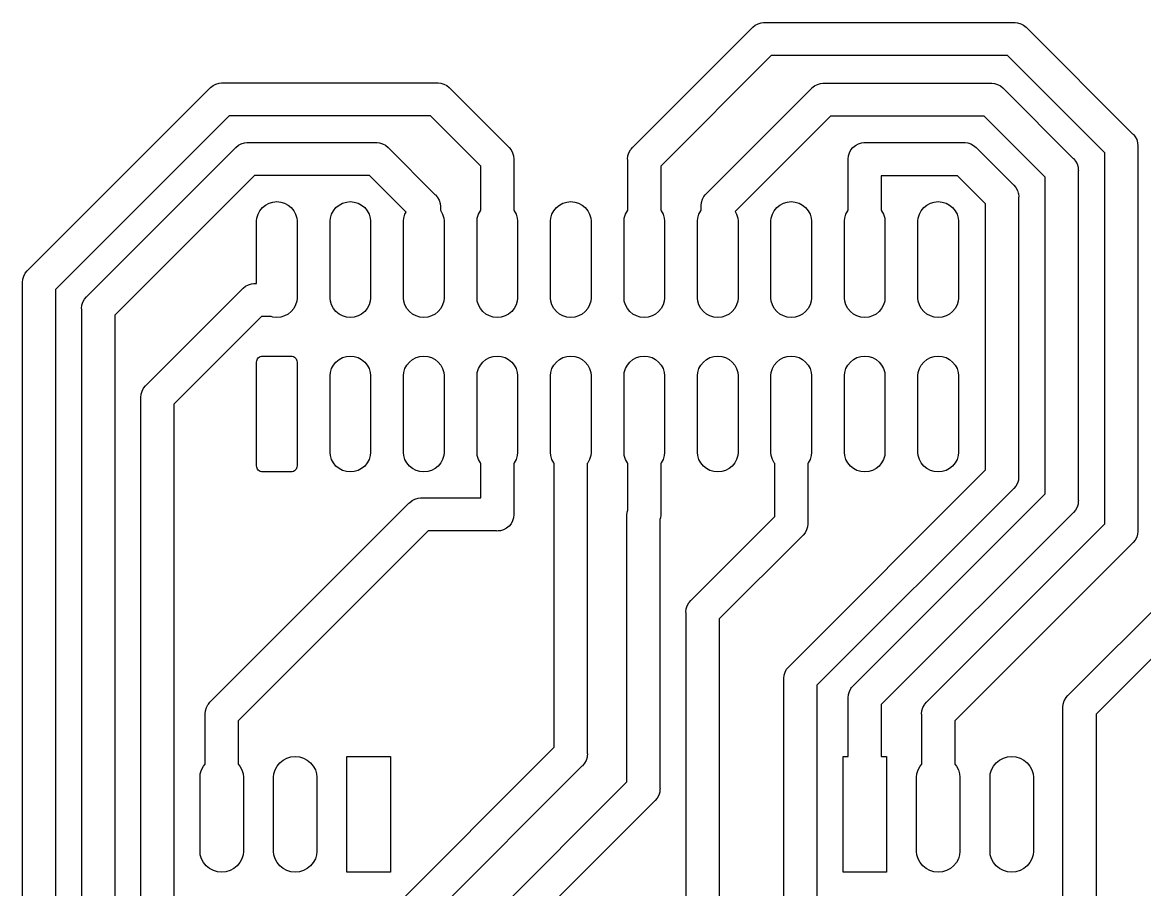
# Model space of a CAD drawing. Extents: x 0.18 to 6.66, y 0.19 to 4.01.
# Drawn here: x 0.179 to 1.706, y 2.748 to 3.928 of the extents above; entities that cross this region are included whole.
import ezdxf

# ---------------------------------------------------------------- set-up
doc = ezdxf.new("R2010")
doc.units = 0
doc.header["$MEASUREMENT"] = 0
doc.layers.add('BLACK', color=7, linetype='CONTINUOUS')

msp = doc.modelspace()

# ---------------------------------------------------------------- linework, layer by layer
at = {"layer": 'BLACK', "linetype": 'CONTINUOUS'}
for p, q in [((1.17594, 3.92409), (1.17985, 3.92618)), ((1.17985, 3.92618), (1.18409, 3.92747)), ((1.18409, 3.92747), (1.18739, 3.9278)), ((1.18739, 3.9278), (1.1885, 3.9279)), ((1.1885, 3.9279), (1.18961, 3.9278)), ((1.18961, 3.9278), (1.52757, 3.9278)), ((1.52757, 3.9278), (1.52868, 3.9279)), ((1.52868, 3.9279), (1.52978, 3.9278)), ((1.52978, 3.9278), (1.53309, 3.92747)), ((1.53309, 3.92747), (1.53733, 3.92618)), ((1.53733, 3.92618), (1.54124, 3.92409)), ((1.00987, 3.75849), (1.17181, 3.92042)), ((1.17181, 3.92042), (1.17251, 3.92128)), ((1.17251, 3.92128), (1.17594, 3.92409)), ((1.54124, 3.92409), (1.54466, 3.92128)), ((1.54466, 3.92128), (1.54537, 3.92042)), ((1.54537, 3.92042), (1.68933, 3.77646)), ((1.19782, 3.8828), (1.0475, 3.73248)), ((1.51936, 3.8828), (1.19782, 3.8828)), ((1.6517, 3.75045), (1.51936, 3.8828)), ((0.186337, 3.59053), (0.434072, 3.83827)), ((0.434072, 3.83827), (0.434777, 3.83913)), ((0.434777, 3.83913), (0.438203, 3.84194)), ((0.438203, 3.84194), (0.442112, 3.84403)), ((0.442112, 3.84403), (0.446353, 3.84532)), ((0.446353, 3.84532), (0.449659, 3.84564)), ((0.449659, 3.84564), (0.450764, 3.84575)), ((0.449659, 3.84564), (0.449659, 3.84564)), ((0.450764, 3.84575), (0.451869, 3.84564)), ((0.451869, 3.84564), (0.742548, 3.84564)), ((0.742548, 3.84564), (0.743654, 3.84575)), ((0.743654, 3.84575), (0.744759, 3.84564)), ((0.744759, 3.84564), (0.748064, 3.84532)), ((0.748064, 3.84532), (0.752306, 3.84403)), ((0.752306, 3.84403), (0.756214, 3.84194)), ((0.756214, 3.84194), (0.75964, 3.83913)), ((0.75964, 3.83913), (0.760345, 3.83827)), ((0.760345, 3.83827), (0.840128, 3.75849)), ((1.10987, 3.6952), (1.25247, 3.8378)), ((1.25247, 3.8378), (1.25318, 3.83866)), ((1.25318, 3.83866), (1.2566, 3.84147)), ((1.2566, 3.84147), (1.26051, 3.84356)), ((1.26051, 3.84356), (1.26475, 3.84484)), ((1.26475, 3.84484), (1.26806, 3.84517)), ((1.26806, 3.84517), (1.26917, 3.84528)), ((1.26806, 3.84517), (1.26806, 3.84517)), ((1.26917, 3.84528), (1.27027, 3.84517)), ((1.27027, 3.84517), (1.49589, 3.84517)), ((1.49589, 3.84517), (1.497, 3.84528)), ((1.497, 3.84528), (1.49811, 3.84517)), ((1.49811, 3.84517), (1.50141, 3.84484)), ((1.50141, 3.84484), (1.50565, 3.84356)), ((1.50565, 3.84356), (1.50956, 3.84147)), ((1.50956, 3.84147), (1.51299, 3.83866)), ((1.51299, 3.83866), (1.51369, 3.8378)), ((1.51369, 3.8378), (1.6082, 3.74329)), ((0.460084, 3.80064), (0.223965, 3.56452)), ((0.734334, 3.80064), (0.460084, 3.80064)), ((0.8025, 3.73248), (0.734334, 3.80064)), ((1.27849, 3.80017), (1.14871, 3.6704)), ((1.48768, 3.80017), (1.27849, 3.80017)), ((1.57057, 3.71727), (1.48768, 3.80017)), ((1.68933, 3.77646), (1.69019, 3.77576)), ((1.69019, 3.77576), (1.69103, 3.77473)), ((1.69103, 3.77473), (1.693, 3.77233)), ((1.693, 3.77233), (1.69509, 3.76842)), ((0.266864, 3.55531), (0.46856, 3.75701)), ((0.46856, 3.75701), (0.469265, 3.75787)), ((0.469265, 3.75787), (0.472691, 3.76068)), ((0.472691, 3.76068), (0.4766, 3.76277)), ((0.4766, 3.76277), (0.480841, 3.76406)), ((0.480841, 3.76406), (0.484147, 3.76438)), ((0.484147, 3.76438), (0.485252, 3.76449)), ((0.485252, 3.76449), (0.486357, 3.76438)), ((0.486357, 3.76438), (0.659221, 3.76438)), ((0.659221, 3.76438), (0.660327, 3.76449)), ((0.660327, 3.76449), (0.661432, 3.76438)), ((0.661432, 3.76438), (0.664738, 3.76406)), ((0.664738, 3.76406), (0.668979, 3.76277)), ((0.668979, 3.76277), (0.672888, 3.76068)), ((0.672888, 3.76068), (0.676314, 3.75787)), ((0.676314, 3.75787), (0.677019, 3.75701)), ((0.677019, 3.75701), (0.740128, 3.6939)), ((0.840128, 3.75849), (0.840987, 3.75778)), ((0.840987, 3.75778), (0.843728, 3.75444)), ((1.00703, 3.75536), (1.00901, 3.75778)), ((1.00901, 3.75778), (1.00987, 3.75849)), ((1.3062, 3.75436), (1.30901, 3.75778)), ((1.30901, 3.75778), (1.31244, 3.76059)), ((1.31244, 3.76059), (1.31635, 3.76268)), ((1.31635, 3.76268), (1.32059, 3.76397)), ((1.32059, 3.76397), (1.32389, 3.7643)), ((1.32389, 3.7643), (1.325, 3.7644)), ((1.325, 3.7644), (1.32611, 3.7643)), ((1.32611, 3.7643), (1.45956, 3.7643)), ((1.45956, 3.7643), (1.46066, 3.7644)), ((1.46066, 3.7644), (1.46177, 3.7643)), ((1.46177, 3.7643), (1.46507, 3.76397)), ((1.46507, 3.76397), (1.46931, 3.76268)), ((1.46931, 3.76268), (1.47322, 3.76059)), ((1.47322, 3.76059), (1.47665, 3.75778)), ((1.47665, 3.75778), (1.47735, 3.75692)), ((1.47735, 3.75692), (1.52707, 3.7072)), ((1.69509, 3.76842), (1.69638, 3.76418)), ((1.69638, 3.76418), (1.69681, 3.75977)), ((1.69681, 3.75977), (1.6967, 3.75867)), ((1.6967, 3.75867), (1.6967, 3.23698)), ((0.843728, 3.75444), (0.843799, 3.75436)), ((0.843799, 3.75436), (0.845888, 3.75045)), ((0.845888, 3.75045), (0.847174, 3.74621)), ((0.847174, 3.74621), (0.847609, 3.7418)), ((0.847609, 3.7418), (0.8475, 3.74069)), ((1.00239, 3.7418), (1.00283, 3.74621)), ((1.0025, 3.74069), (1.00239, 3.7418)), ((1.00283, 3.74621), (1.00411, 3.75045)), ((1.00411, 3.75045), (1.0062, 3.75436)), ((1.0062, 3.75436), (1.00703, 3.75536)), ((1.30239, 3.7418), (1.30283, 3.74621)), ((1.3025, 3.74069), (1.30239, 3.7418)), ((1.30283, 3.74621), (1.30411, 3.75045)), ((1.30411, 3.75045), (1.3062, 3.75436)), ((1.6082, 3.74329), (1.60906, 3.74258)), ((1.60906, 3.74258), (1.61187, 3.73916)), ((1.6517, 3.2452), (1.6517, 3.75045)), ((0.8025, 3.67232), (0.8025, 3.73248)), ((0.8475, 3.74069), (0.8475, 3.67232)), ((1.0025, 3.67232), (1.0025, 3.74069)), ((1.0475, 3.73248), (1.0475, 3.67232)), ((1.3025, 3.67232), (1.3025, 3.74069)), ((1.61187, 3.73916), (1.61396, 3.73525)), ((1.61396, 3.73525), (1.61525, 3.73101)), ((1.61525, 3.73101), (1.61557, 3.7277)), ((1.61557, 3.7277), (1.61568, 3.72659)), ((1.61568, 3.72659), (1.61557, 3.72549)), ((0.494572, 3.71938), (0.304492, 3.5293)), ((0.651007, 3.71938), (0.494572, 3.71938)), ((0.700836, 3.66955), (0.651007, 3.71938)), ((1.45134, 3.7193), (1.3475, 3.7193)), ((1.3475, 3.7193), (1.3475, 3.67232)), ((1.48944, 3.68119), (1.45134, 3.7193)), ((1.57057, 3.28608), (1.57057, 3.71727)), ((1.61557, 3.72549), (1.61557, 3.27787)), ((1.10901, 3.69449), (1.10987, 3.6952)), ((1.52707, 3.7072), (1.52793, 3.7065)), ((1.52793, 3.7065), (1.53074, 3.70307)), ((1.53074, 3.70307), (1.53283, 3.69916)), ((1.53283, 3.69916), (1.53391, 3.6956)), ((1.53391, 3.6956), (1.53412, 3.69492)), ((0.509615, 3.67932), (0.514403, 3.68188)), ((0.514403, 3.68188), (0.519597, 3.68346)), ((0.519597, 3.68346), (0.525, 3.68399)), ((0.525, 3.68399), (0.530402, 3.68346)), ((0.530402, 3.68346), (0.535597, 3.68188)), ((0.535597, 3.68188), (0.540385, 3.67932)), ((0.609615, 3.67932), (0.614403, 3.68188)), ((0.614403, 3.68188), (0.619597, 3.68346)), ((0.619597, 3.68346), (0.625, 3.68399)), ((0.625, 3.68399), (0.630402, 3.68346)), ((0.630402, 3.68346), (0.635597, 3.68188)), ((0.635597, 3.68188), (0.640385, 3.67932)), ((0.740128, 3.6939), (0.740987, 3.6932)), ((0.740987, 3.6932), (0.743132, 3.69058)), ((0.743132, 3.69058), (0.743799, 3.68977)), ((0.743799, 3.68977), (0.745888, 3.68586)), ((0.745888, 3.68586), (0.747174, 3.68162)), ((0.747174, 3.68162), (0.747609, 3.67721)), ((0.909615, 3.67932), (0.914403, 3.68188)), ((0.914403, 3.68188), (0.919597, 3.68346)), ((0.919597, 3.68346), (0.925, 3.68399)), ((0.925, 3.68399), (0.930402, 3.68346)), ((0.930402, 3.68346), (0.935597, 3.68188)), ((0.935597, 3.68188), (0.940385, 3.67932)), ((1.10239, 3.6785), (1.10283, 3.68291)), ((1.10283, 3.68291), (1.10411, 3.68716)), ((1.10411, 3.68716), (1.1062, 3.69106)), ((1.1062, 3.69106), (1.10795, 3.6932)), ((1.10795, 3.6932), (1.10901, 3.69449)), ((1.20961, 3.67932), (1.2144, 3.68188)), ((1.2144, 3.68188), (1.2196, 3.68346)), ((1.2196, 3.68346), (1.225, 3.68399)), ((1.225, 3.68399), (1.2304, 3.68346)), ((1.2304, 3.68346), (1.2356, 3.68188)), ((1.2356, 3.68188), (1.24039, 3.67932)), ((1.40961, 3.67932), (1.4144, 3.68188)), ((1.4144, 3.68188), (1.4196, 3.68346)), ((1.4196, 3.68346), (1.425, 3.68399)), ((1.425, 3.68399), (1.4304, 3.68346)), ((1.4304, 3.68346), (1.4356, 3.68188)), ((1.4356, 3.68188), (1.44039, 3.67932)), ((1.48944, 3.31871), (1.48944, 3.68119)), ((1.53412, 3.69492), (1.53455, 3.69051)), ((1.53455, 3.69051), (1.53444, 3.68941)), ((1.53444, 3.68941), (1.53444, 3.3105)), ((0.49784, 3.6617), (0.499416, 3.6669)), ((0.499416, 3.6669), (0.501975, 3.67168)), ((0.501975, 3.67168), (0.505419, 3.67588)), ((0.505419, 3.67588), (0.509615, 3.67932)), ((0.540385, 3.67932), (0.544581, 3.67588)), ((0.544581, 3.67588), (0.548025, 3.67168)), ((0.548025, 3.67168), (0.550584, 3.6669)), ((0.550584, 3.6669), (0.55216, 3.6617)), ((0.59784, 3.6617), (0.599416, 3.6669)), ((0.599416, 3.6669), (0.601975, 3.67168)), ((0.601975, 3.67168), (0.605419, 3.67588)), ((0.605419, 3.67588), (0.609615, 3.67932)), ((0.640385, 3.67932), (0.644581, 3.67588)), ((0.644581, 3.67588), (0.648025, 3.67168)), ((0.648025, 3.67168), (0.650584, 3.6669)), ((0.650584, 3.6669), (0.65216, 3.6617)), ((0.69784, 3.6617), (0.699416, 3.6669)), ((0.699416, 3.6669), (0.700836, 3.66955)), ((0.747609, 3.67721), (0.7475, 3.6761)), ((0.7475, 3.6761), (0.7475, 3.67232)), ((0.7475, 3.67232), (0.748025, 3.67168)), ((0.748025, 3.67168), (0.750584, 3.6669)), ((0.750584, 3.6669), (0.75216, 3.6617)), ((0.79784, 3.6617), (0.799416, 3.6669)), ((0.799416, 3.6669), (0.801975, 3.67168)), ((0.801975, 3.67168), (0.8025, 3.67232)), ((0.8475, 3.67232), (0.848025, 3.67168)), ((0.848025, 3.67168), (0.850584, 3.6669)), ((0.850584, 3.6669), (0.85216, 3.6617)), ((0.89784, 3.6617), (0.899416, 3.6669)), ((0.899416, 3.6669), (0.901975, 3.67168)), ((0.901975, 3.67168), (0.905419, 3.67588)), ((0.905419, 3.67588), (0.909615, 3.67932)), ((0.940385, 3.67932), (0.944581, 3.67588)), ((0.944581, 3.67588), (0.948025, 3.67168)), ((0.948025, 3.67168), (0.950584, 3.6669)), ((0.950584, 3.6669), (0.95216, 3.6617)), ((0.99784, 3.6617), (0.999416, 3.6669)), ((0.999416, 3.6669), (1.00197, 3.67168)), ((1.00197, 3.67168), (1.0025, 3.67232)), ((1.0475, 3.67232), (1.04803, 3.67168)), ((1.04803, 3.67168), (1.05058, 3.6669)), ((1.05058, 3.6669), (1.05216, 3.6617)), ((1.09784, 3.6617), (1.09942, 3.6669)), ((1.09942, 3.6669), (1.10197, 3.67168)), ((1.10197, 3.67168), (1.1025, 3.67232)), ((1.1025, 3.6774), (1.10239, 3.6785)), ((1.1025, 3.67232), (1.1025, 3.6774)), ((1.14871, 3.6704), (1.15058, 3.6669)), ((1.15058, 3.6669), (1.15216, 3.6617)), ((1.19784, 3.6617), (1.19942, 3.6669)), ((1.19942, 3.6669), (1.20197, 3.67168)), ((1.20197, 3.67168), (1.20542, 3.67588)), ((1.20542, 3.67588), (1.20961, 3.67932)), ((1.24039, 3.67932), (1.24458, 3.67588)), ((1.24458, 3.67588), (1.24803, 3.67168)), ((1.24803, 3.67168), (1.25058, 3.6669)), ((1.25058, 3.6669), (1.25216, 3.6617)), ((1.29784, 3.6617), (1.29942, 3.6669)), ((1.29942, 3.6669), (1.30197, 3.67168)), ((1.30197, 3.67168), (1.3025, 3.67232)), ((1.3475, 3.67232), (1.34803, 3.67168)), ((1.34803, 3.67168), (1.35058, 3.6669)), ((1.35058, 3.6669), (1.35216, 3.6617)), ((1.39784, 3.6617), (1.39942, 3.6669)), ((1.39942, 3.6669), (1.40197, 3.67168)), ((1.40197, 3.67168), (1.40542, 3.67588)), ((1.40542, 3.67588), (1.40961, 3.67932)), ((1.44039, 3.67932), (1.44458, 3.67588)), ((1.44458, 3.67588), (1.44803, 3.67168)), ((1.44803, 3.67168), (1.45058, 3.6669)), ((1.45058, 3.6669), (1.45216, 3.6617)), ((0.497441, 3.65765), (0.49784, 3.6617)), ((0.497441, 3.5725), (0.497441, 3.65765)), ((0.55216, 3.6617), (0.552559, 3.65765)), ((0.552559, 3.65765), (0.552559, 3.55258)), ((0.597441, 3.65765), (0.59784, 3.6617)), ((0.597441, 3.55258), (0.597441, 3.65765)), ((0.65216, 3.6617), (0.652559, 3.65765)), ((0.652559, 3.65765), (0.652559, 3.55258)), ((0.697441, 3.65765), (0.69784, 3.6617)), ((0.697441, 3.55258), (0.697441, 3.65765)), ((0.75216, 3.6617), (0.752559, 3.65765)), ((0.752559, 3.65765), (0.752559, 3.55258)), ((0.797441, 3.65765), (0.79784, 3.6617)), ((0.797441, 3.55258), (0.797441, 3.65765)), ((0.85216, 3.6617), (0.852559, 3.65765)), ((0.852559, 3.65765), (0.852559, 3.55258)), ((0.897441, 3.65765), (0.89784, 3.6617)), ((0.897441, 3.55258), (0.897441, 3.65765)), ((0.95216, 3.6617), (0.952559, 3.65765)), ((0.952559, 3.65765), (0.952559, 3.55258)), ((0.997441, 3.65765), (0.99784, 3.6617)), ((0.997441, 3.55258), (0.997441, 3.65765)), ((1.05216, 3.6617), (1.05256, 3.65765)), ((1.05256, 3.65765), (1.05256, 3.55258)), ((1.09744, 3.65765), (1.09784, 3.6617)), ((1.09744, 3.55258), (1.09744, 3.65765)), ((1.15216, 3.6617), (1.15256, 3.65765)), ((1.15256, 3.65765), (1.15256, 3.55258)), ((1.19744, 3.65765), (1.19784, 3.6617)), ((1.19744, 3.55258), (1.19744, 3.65765)), ((1.25216, 3.6617), (1.25256, 3.65765)), ((1.25256, 3.65765), (1.25256, 3.55258)), ((1.29744, 3.65765), (1.29784, 3.6617)), ((1.29744, 3.55258), (1.29744, 3.65765)), ((1.35216, 3.6617), (1.35256, 3.65765)), ((1.35256, 3.65765), (1.35256, 3.55258)), ((1.39744, 3.65765), (1.39784, 3.6617)), ((1.39744, 3.55258), (1.39744, 3.65765)), ((1.45216, 3.6617), (1.45256, 3.65765)), ((1.45256, 3.65765), (1.45256, 3.55258)), ((0.182666, 3.5864), (0.185478, 3.58983)), ((0.185478, 3.58983), (0.186337, 3.59053)), ((0.178856, 3.57384), (0.17929, 3.57825)), ((0.178965, 3.57274), (0.178856, 3.57384)), ((0.17929, 3.57825), (0.180577, 3.58249)), ((0.180577, 3.58249), (0.182666, 3.5864)), ((0.182666, 3.5864), (0.182666, 3.5864)), ((0.178965, 2.10457), (0.178965, 3.57274)), ((0.223965, 3.56452), (0.223965, 2.11278)), ((0.347305, 3.43414), (0.478297, 3.56513)), ((0.478297, 3.56513), (0.479001, 3.56599)), ((0.479001, 3.56599), (0.482427, 3.5688)), ((0.482427, 3.5688), (0.486336, 3.57089)), ((0.486336, 3.57089), (0.490577, 3.57217)), ((0.490577, 3.57217), (0.493883, 3.5725)), ((0.493883, 3.5725), (0.494988, 3.57261)), ((0.494988, 3.57261), (0.496093, 3.5725)), ((0.496093, 3.5725), (0.497441, 3.5725)), ((1.60211, 3.01244), (2.15479, 3.56513)), ((0.259383, 3.53862), (0.259818, 3.54303)), ((0.259818, 3.54303), (0.261104, 3.54727)), ((0.261104, 3.54727), (0.263194, 3.55118)), ((0.263194, 3.55118), (0.266005, 3.55461)), ((0.263194, 3.55118), (0.263194, 3.55118)), ((0.266005, 3.55461), (0.266864, 3.55531)), ((0.550584, 3.54334), (0.548025, 3.53855)), ((0.55216, 3.54853), (0.550584, 3.54334)), ((0.552559, 3.55258), (0.55216, 3.54853)), ((0.59784, 3.54853), (0.597441, 3.55258)), ((0.599416, 3.54334), (0.59784, 3.54853)), ((0.601975, 3.53855), (0.599416, 3.54334)), ((0.650584, 3.54334), (0.648025, 3.53855)), ((0.65216, 3.54853), (0.650584, 3.54334)), ((0.652559, 3.55258), (0.65216, 3.54853)), ((0.69784, 3.54853), (0.697441, 3.55258)), ((0.699416, 3.54334), (0.69784, 3.54853)), ((0.701975, 3.53855), (0.699416, 3.54334)), ((0.750584, 3.54334), (0.748025, 3.53855)), ((0.75216, 3.54853), (0.750584, 3.54334)), ((0.752559, 3.55258), (0.75216, 3.54853)), ((0.79784, 3.54853), (0.797441, 3.55258)), ((0.799416, 3.54334), (0.79784, 3.54853)), ((0.801975, 3.53855), (0.799416, 3.54334)), ((0.850584, 3.54334), (0.848025, 3.53855)), ((0.85216, 3.54853), (0.850584, 3.54334)), ((0.852559, 3.55258), (0.85216, 3.54853)), ((0.89784, 3.54853), (0.897441, 3.55258)), ((0.899416, 3.54334), (0.89784, 3.54853)), ((0.901975, 3.53855), (0.899416, 3.54334)), ((0.950584, 3.54334), (0.948025, 3.53855)), ((0.95216, 3.54853), (0.950584, 3.54334)), ((0.952559, 3.55258), (0.95216, 3.54853)), ((0.99784, 3.54853), (0.997441, 3.55258)), ((0.999416, 3.54334), (0.99784, 3.54853)), ((1.00197, 3.53855), (0.999416, 3.54334)), ((1.05058, 3.54334), (1.04803, 3.53855)), ((1.05216, 3.54853), (1.05058, 3.54334)), ((1.05256, 3.55258), (1.05216, 3.54853)), ((1.09784, 3.54853), (1.09744, 3.55258)), ((1.09942, 3.54334), (1.09784, 3.54853)), ((1.10197, 3.53855), (1.09942, 3.54334)), ((1.15058, 3.54334), (1.14803, 3.53855)), ((1.15216, 3.54853), (1.15058, 3.54334)), ((1.15256, 3.55258), (1.15216, 3.54853)), ((1.19784, 3.54853), (1.19744, 3.55258)), ((1.19942, 3.54334), (1.19784, 3.54853)), ((1.20197, 3.53855), (1.19942, 3.54334)), ((1.25058, 3.54334), (1.24803, 3.53855)), ((1.25216, 3.54853), (1.25058, 3.54334)), ((1.25256, 3.55258), (1.25216, 3.54853)), ((1.29784, 3.54853), (1.29744, 3.55258)), ((1.29942, 3.54334), (1.29784, 3.54853)), ((1.30197, 3.53855), (1.29942, 3.54334)), ((1.35058, 3.54334), (1.34803, 3.53855)), ((1.35216, 3.54853), (1.35058, 3.54334)), ((1.35256, 3.55258), (1.35216, 3.54853)), ((1.39784, 3.54853), (1.39744, 3.55258)), ((1.39942, 3.54334), (1.39784, 3.54853)), ((1.40197, 3.53855), (1.39942, 3.54334)), ((1.45058, 3.54334), (1.44803, 3.53855)), ((1.45216, 3.54853), (1.45058, 3.54334)), ((1.45256, 3.55258), (1.45216, 3.54853)), ((0.259492, 3.53752), (0.259383, 3.53862)), ((0.259492, 2.13815), (0.259492, 3.53752)), ((0.304492, 3.5293), (0.304492, 2.14636)), ((0.504308, 3.5275), (0.384933, 3.40813)), ((0.517213, 3.5275), (0.504308, 3.5275)), ((0.519598, 3.52678), (0.517213, 3.5275)), ((0.535597, 3.52835), (0.530403, 3.52678)), ((0.540385, 3.53091), (0.535597, 3.52835)), ((0.544581, 3.53436), (0.540385, 3.53091)), ((0.548025, 3.53855), (0.544581, 3.53436)), ((0.605419, 3.53436), (0.601975, 3.53855)), ((0.609615, 3.53091), (0.605419, 3.53436)), ((0.614403, 3.52835), (0.609615, 3.53091)), ((0.619598, 3.52678), (0.614403, 3.52835)), ((0.635597, 3.52835), (0.630403, 3.52678)), ((0.640385, 3.53091), (0.635597, 3.52835)), ((0.644581, 3.53436), (0.640385, 3.53091)), ((0.648025, 3.53855), (0.644581, 3.53436)), ((0.705419, 3.53436), (0.701975, 3.53855)), ((0.709615, 3.53091), (0.705419, 3.53436)), ((0.714403, 3.52835), (0.709615, 3.53091)), ((0.719598, 3.52678), (0.714403, 3.52835)), ((0.735597, 3.52835), (0.730403, 3.52678)), ((0.740385, 3.53091), (0.735597, 3.52835)), ((0.744581, 3.53436), (0.740385, 3.53091)), ((0.748025, 3.53855), (0.744581, 3.53436)), ((0.805419, 3.53436), (0.801975, 3.53855)), ((0.809615, 3.53091), (0.805419, 3.53436)), ((0.814403, 3.52835), (0.809615, 3.53091)), ((0.819598, 3.52678), (0.814403, 3.52835)), ((0.835597, 3.52835), (0.830403, 3.52678)), ((0.840385, 3.53091), (0.835597, 3.52835)), ((0.844581, 3.53436), (0.840385, 3.53091)), ((0.848025, 3.53855), (0.844581, 3.53436)), ((0.905419, 3.53436), (0.901975, 3.53855)), ((0.909615, 3.53091), (0.905419, 3.53436)), ((0.914403, 3.52835), (0.909615, 3.53091)), ((0.919598, 3.52678), (0.914403, 3.52835)), ((0.935597, 3.52835), (0.930403, 3.52678)), ((0.940385, 3.53091), (0.935597, 3.52835)), ((0.944581, 3.53436), (0.940385, 3.53091)), ((0.948025, 3.53855), (0.944581, 3.53436)), ((1.00542, 3.53436), (1.00197, 3.53855)), ((1.00961, 3.53091), (1.00542, 3.53436)), ((1.0144, 3.52835), (1.00961, 3.53091)), ((1.0196, 3.52678), (1.0144, 3.52835)), ((1.0356, 3.52835), (1.0304, 3.52678)), ((1.04039, 3.53091), (1.0356, 3.52835)), ((1.04458, 3.53436), (1.04039, 3.53091)), ((1.04803, 3.53855), (1.04458, 3.53436)), ((1.10542, 3.53436), (1.10197, 3.53855)), ((1.10961, 3.53091), (1.10542, 3.53436)), ((1.1144, 3.52835), (1.10961, 3.53091)), ((1.1196, 3.52678), (1.1144, 3.52835)), ((1.1356, 3.52835), (1.1304, 3.52678)), ((1.14039, 3.53091), (1.1356, 3.52835)), ((1.14458, 3.53436), (1.14039, 3.53091)), ((1.14803, 3.53855), (1.14458, 3.53436)), ((1.20542, 3.53436), (1.20197, 3.53855)), ((1.20961, 3.53091), (1.20542, 3.53436)), ((1.2144, 3.52835), (1.20961, 3.53091)), ((1.2196, 3.52678), (1.2144, 3.52835)), ((1.2356, 3.52835), (1.2304, 3.52678)), ((1.24039, 3.53091), (1.2356, 3.52835)), ((1.24458, 3.53436), (1.24039, 3.53091)), ((1.24803, 3.53855), (1.24458, 3.53436)), ((1.30542, 3.53436), (1.30197, 3.53855)), ((1.30961, 3.53091), (1.30542, 3.53436)), ((1.3144, 3.52835), (1.30961, 3.53091)), ((1.3196, 3.52678), (1.3144, 3.52835)), ((1.3356, 3.52835), (1.3304, 3.52678)), ((1.34039, 3.53091), (1.3356, 3.52835)), ((1.34458, 3.53436), (1.34039, 3.53091)), ((1.34803, 3.53855), (1.34458, 3.53436)), ((1.40542, 3.53436), (1.40197, 3.53855)), ((1.40961, 3.53091), (1.40542, 3.53436)), ((1.4144, 3.52835), (1.40961, 3.53091)), ((1.4196, 3.52678), (1.4144, 3.52835)), ((1.4356, 3.52835), (1.4304, 3.52678)), ((1.44039, 3.53091), (1.4356, 3.52835)), ((1.44458, 3.53436), (1.44039, 3.53091)), ((1.44803, 3.53855), (1.44458, 3.53436)), ((2.1808, 3.5275), (1.63974, 2.98643)), ((0.525, 3.52624), (0.519598, 3.52678)), ((0.530403, 3.52678), (0.525, 3.52624)), ((0.625, 3.52624), (0.619598, 3.52678)), ((0.630403, 3.52678), (0.625, 3.52624)), ((0.725, 3.52624), (0.719598, 3.52678)), ((0.730403, 3.52678), (0.725, 3.52624)), ((0.825, 3.52624), (0.819598, 3.52678)), ((0.830403, 3.52678), (0.825, 3.52624)), ((0.925, 3.52624), (0.919598, 3.52678)), ((0.930403, 3.52678), (0.925, 3.52624)), ((1.025, 3.52624), (1.0196, 3.52678)), ((1.0304, 3.52678), (1.025, 3.52624)), ((1.125, 3.52624), (1.1196, 3.52678)), ((1.1304, 3.52678), (1.125, 3.52624)), ((1.225, 3.52624), (1.2196, 3.52678)), ((1.2304, 3.52678), (1.225, 3.52624)), ((1.325, 3.52624), (1.3196, 3.52678)), ((1.3304, 3.52678), (1.325, 3.52624)), ((1.425, 3.52624), (1.4196, 3.52678)), ((1.4304, 3.52678), (1.425, 3.52624)), ((0.497441, 3.46552), (0.497597, 3.4671)), ((0.497597, 3.4671), (0.498058, 3.46862)), ((0.498058, 3.46862), (0.498806, 3.47002)), ((0.498806, 3.47002), (0.499814, 3.47125)), ((0.499814, 3.47125), (0.501042, 3.47226)), ((0.501042, 3.47226), (0.502443, 3.47301)), ((0.502443, 3.47301), (0.503963, 3.47347)), ((0.503963, 3.47347), (0.505543, 3.47362)), ((0.505543, 3.47362), (0.544457, 3.47362)), ((0.544457, 3.47362), (0.546037, 3.47347)), ((0.546037, 3.47347), (0.547557, 3.47301)), ((0.547557, 3.47301), (0.548958, 3.47226)), ((0.548958, 3.47226), (0.550186, 3.47125)), ((0.550186, 3.47125), (0.551194, 3.47002)), ((0.551194, 3.47002), (0.551942, 3.46862)), ((0.551942, 3.46862), (0.552403, 3.4671)), ((0.552403, 3.4671), (0.552559, 3.46552)), ((0.605419, 3.46564), (0.609615, 3.46909)), ((0.609615, 3.46909), (0.614403, 3.47165)), ((0.614403, 3.47165), (0.619597, 3.47322)), ((0.619597, 3.47322), (0.625, 3.47376)), ((0.625, 3.47376), (0.630402, 3.47322)), ((0.630402, 3.47322), (0.635597, 3.47165)), ((0.635597, 3.47165), (0.640385, 3.46909)), ((0.640385, 3.46909), (0.644581, 3.46564)), ((0.705419, 3.46564), (0.709615, 3.46909)), ((0.709615, 3.46909), (0.714403, 3.47165)), ((0.714403, 3.47165), (0.719597, 3.47322)), ((0.719597, 3.47322), (0.725, 3.47376)), ((0.725, 3.47376), (0.730402, 3.47322)), ((0.730402, 3.47322), (0.735597, 3.47165)), ((0.735597, 3.47165), (0.740385, 3.46909)), ((0.740385, 3.46909), (0.744581, 3.46564)), ((0.805419, 3.46564), (0.809615, 3.46909)), ((0.809615, 3.46909), (0.814403, 3.47165)), ((0.814403, 3.47165), (0.819597, 3.47322)), ((0.819597, 3.47322), (0.825, 3.47376)), ((0.825, 3.47376), (0.830402, 3.47322)), ((0.830402, 3.47322), (0.835597, 3.47165)), ((0.835597, 3.47165), (0.840385, 3.46909)), ((0.840385, 3.46909), (0.844581, 3.46564)), ((0.905419, 3.46564), (0.909615, 3.46909)), ((0.909615, 3.46909), (0.914403, 3.47165)), ((0.914403, 3.47165), (0.919597, 3.47322)), ((0.919597, 3.47322), (0.925, 3.47376)), ((0.925, 3.47376), (0.930402, 3.47322)), ((0.930402, 3.47322), (0.935597, 3.47165)), ((0.935597, 3.47165), (0.940385, 3.46909)), ((0.940385, 3.46909), (0.944581, 3.46564)), ((1.00542, 3.46564), (1.00961, 3.46909)), ((1.00961, 3.46909), (1.0144, 3.47165)), ((1.0144, 3.47165), (1.0196, 3.47322)), ((1.0196, 3.47322), (1.025, 3.47376)), ((1.025, 3.47376), (1.0304, 3.47322)), ((1.0304, 3.47322), (1.0356, 3.47165)), ((1.0356, 3.47165), (1.04039, 3.46909)), ((1.04039, 3.46909), (1.04458, 3.46564)), ((1.10542, 3.46564), (1.10961, 3.46909)), ((1.10961, 3.46909), (1.1144, 3.47165)), ((1.1144, 3.47165), (1.1196, 3.47322)), ((1.1196, 3.47322), (1.125, 3.47376)), ((1.125, 3.47376), (1.1304, 3.47322)), ((1.1304, 3.47322), (1.1356, 3.47165)), ((1.1356, 3.47165), (1.14039, 3.46909)), ((1.14039, 3.46909), (1.14458, 3.46564)), ((1.20542, 3.46564), (1.20961, 3.46909)), ((1.20961, 3.46909), (1.2144, 3.47165)), ((1.2144, 3.47165), (1.2196, 3.47322)), ((1.2196, 3.47322), (1.225, 3.47376)), ((1.225, 3.47376), (1.2304, 3.47322)), ((1.2304, 3.47322), (1.2356, 3.47165)), ((1.2356, 3.47165), (1.24039, 3.46909)), ((1.24039, 3.46909), (1.24458, 3.46564)), ((1.30542, 3.46564), (1.30961, 3.46909)), ((1.30961, 3.46909), (1.3144, 3.47165)), ((1.3144, 3.47165), (1.3196, 3.47322)), ((1.3196, 3.47322), (1.325, 3.47376)), ((1.325, 3.47376), (1.3304, 3.47322)), ((1.3304, 3.47322), (1.3356, 3.47165)), ((1.3356, 3.47165), (1.34039, 3.46909)), ((1.34039, 3.46909), (1.34458, 3.46564)), ((1.40542, 3.46564), (1.40961, 3.46909)), ((1.40961, 3.46909), (1.4144, 3.47165)), ((1.4144, 3.47165), (1.4196, 3.47322)), ((1.4196, 3.47322), (1.425, 3.47376)), ((1.425, 3.47376), (1.4304, 3.47322)), ((1.4304, 3.47322), (1.4356, 3.47165)), ((1.4356, 3.47165), (1.44039, 3.46909)), ((1.44039, 3.46909), (1.44458, 3.46564)), ((0.497441, 3.32424), (0.497441, 3.46552)), ((0.552559, 3.46552), (0.552559, 3.32424)), ((0.597441, 3.44742), (0.59784, 3.45147)), ((0.59784, 3.45147), (0.599416, 3.45666)), ((0.599416, 3.45666), (0.601975, 3.46145)), ((0.601975, 3.46145), (0.605419, 3.46564)), ((0.644581, 3.46564), (0.648025, 3.46145)), ((0.648025, 3.46145), (0.650584, 3.45666)), ((0.650584, 3.45666), (0.65216, 3.45147)), ((0.65216, 3.45147), (0.652559, 3.44742)), ((0.697441, 3.44742), (0.69784, 3.45147)), ((0.69784, 3.45147), (0.699416, 3.45666)), ((0.699416, 3.45666), (0.701975, 3.46145)), ((0.701975, 3.46145), (0.705419, 3.46564)), ((0.744581, 3.46564), (0.748025, 3.46145)), ((0.748025, 3.46145), (0.750584, 3.45666)), ((0.750584, 3.45666), (0.75216, 3.45147)), ((0.75216, 3.45147), (0.752559, 3.44742)), ((0.797441, 3.44742), (0.79784, 3.45147)), ((0.79784, 3.45147), (0.799416, 3.45666)), ((0.799416, 3.45666), (0.801975, 3.46145)), ((0.801975, 3.46145), (0.805419, 3.46564)), ((0.844581, 3.46564), (0.848025, 3.46145)), ((0.848025, 3.46145), (0.850584, 3.45666)), ((0.850584, 3.45666), (0.85216, 3.45147)), ((0.85216, 3.45147), (0.852559, 3.44742)), ((0.897441, 3.44742), (0.89784, 3.45147)), ((0.89784, 3.45147), (0.899416, 3.45666)), ((0.899416, 3.45666), (0.901975, 3.46145)), ((0.901975, 3.46145), (0.905419, 3.46564)), ((0.944581, 3.46564), (0.948025, 3.46145)), ((0.948025, 3.46145), (0.950584, 3.45666)), ((0.950584, 3.45666), (0.95216, 3.45147)), ((0.95216, 3.45147), (0.952559, 3.44742)), ((0.997441, 3.44742), (0.99784, 3.45147)), ((0.99784, 3.45147), (0.999416, 3.45666)), ((0.999416, 3.45666), (1.00197, 3.46145)), ((1.00197, 3.46145), (1.00542, 3.46564)), ((1.04458, 3.46564), (1.04803, 3.46145)), ((1.04803, 3.46145), (1.05058, 3.45666)), ((1.05058, 3.45666), (1.05216, 3.45147)), ((1.05216, 3.45147), (1.05256, 3.44742)), ((1.09744, 3.44742), (1.09784, 3.45147)), ((1.09784, 3.45147), (1.09942, 3.45666)), ((1.09942, 3.45666), (1.10197, 3.46145)), ((1.10197, 3.46145), (1.10542, 3.46564)), ((1.14458, 3.46564), (1.14803, 3.46145)), ((1.14803, 3.46145), (1.15058, 3.45666)), ((1.15058, 3.45666), (1.15216, 3.45147)), ((1.15216, 3.45147), (1.15256, 3.44742)), ((1.19744, 3.44742), (1.19784, 3.45147)), ((1.19784, 3.45147), (1.19942, 3.45666)), ((1.19942, 3.45666), (1.20197, 3.46145)), ((1.20197, 3.46145), (1.20542, 3.46564)), ((1.24458, 3.46564), (1.24803, 3.46145)), ((1.24803, 3.46145), (1.25058, 3.45666)), ((1.25058, 3.45666), (1.25216, 3.45147)), ((1.25216, 3.45147), (1.25256, 3.44742)), ((1.29744, 3.44742), (1.29784, 3.45147)), ((1.29784, 3.45147), (1.29942, 3.45666)), ((1.29942, 3.45666), (1.30197, 3.46145)), ((1.30197, 3.46145), (1.30542, 3.46564)), ((1.34458, 3.46564), (1.34803, 3.46145)), ((1.34803, 3.46145), (1.35058, 3.45666)), ((1.35058, 3.45666), (1.35216, 3.45147)), ((1.35216, 3.45147), (1.35256, 3.44742)), ((1.39744, 3.44742), (1.39784, 3.45147)), ((1.39784, 3.45147), (1.39942, 3.45666)), ((1.39942, 3.45666), (1.40197, 3.46145)), ((1.40197, 3.46145), (1.40542, 3.46564)), ((1.44458, 3.46564), (1.44803, 3.46145)), ((1.44803, 3.46145), (1.45058, 3.45666)), ((1.45058, 3.45666), (1.45216, 3.45147)), ((1.45216, 3.45147), (1.45256, 3.44742)), ((0.597441, 3.34235), (0.597441, 3.44742)), ((0.652559, 3.44742), (0.652559, 3.34235)), ((0.697441, 3.34235), (0.697441, 3.44742)), ((0.752559, 3.44742), (0.752559, 3.34235)), ((0.797441, 3.34235), (0.797441, 3.44742)), ((0.852559, 3.44742), (0.852559, 3.34235)), ((0.897441, 3.34235), (0.897441, 3.44742)), ((0.952559, 3.44742), (0.952559, 3.34235)), ((0.997441, 3.34235), (0.997441, 3.44742)), ((1.05256, 3.44742), (1.05256, 3.34235)), ((1.09744, 3.34235), (1.09744, 3.44742)), ((1.15256, 3.44742), (1.15256, 3.34235)), ((1.19744, 3.34235), (1.19744, 3.44742)), ((1.25256, 3.44742), (1.25256, 3.34235)), ((1.29744, 3.34235), (1.29744, 3.44742)), ((1.35256, 3.44742), (1.35256, 3.34235)), ((1.39744, 3.34235), (1.39744, 3.44742)), ((1.45256, 3.44742), (1.45256, 3.34235)), ((0.339824, 3.41744), (0.340259, 3.42186)), ((0.340259, 3.42186), (0.341545, 3.4261)), ((0.341545, 3.4261), (0.343634, 3.43001)), ((0.343634, 3.43001), (0.343635, 3.43001)), ((0.343635, 3.43001), (0.346446, 3.43343)), ((0.346446, 3.43343), (0.347305, 3.43414)), ((0.339933, 3.41634), (0.339824, 3.41744)), ((0.339933, 2.17147), (0.339933, 3.41634)), ((0.384933, 3.40813), (0.384933, 2.17969)), ((0.59784, 3.3383), (0.597441, 3.34235)), ((0.599416, 3.3331), (0.59784, 3.3383)), ((0.601975, 3.32832), (0.599416, 3.3331)), ((0.650584, 3.3331), (0.648025, 3.32832)), ((0.65216, 3.3383), (0.650584, 3.3331)), ((0.652559, 3.34235), (0.65216, 3.3383)), ((0.69784, 3.3383), (0.697441, 3.34235)), ((0.699416, 3.3331), (0.69784, 3.3383)), ((0.701975, 3.32832), (0.699416, 3.3331)), ((0.750584, 3.3331), (0.748025, 3.32832)), ((0.75216, 3.3383), (0.750584, 3.3331)), ((0.752559, 3.34235), (0.75216, 3.3383)), ((0.79784, 3.3383), (0.797441, 3.34235)), ((0.799416, 3.3331), (0.79784, 3.3383)), ((0.801975, 3.32832), (0.799416, 3.3331)), ((0.850584, 3.3331), (0.848025, 3.32832)), ((0.85216, 3.3383), (0.850584, 3.3331)), ((0.852559, 3.34235), (0.85216, 3.3383)), ((0.89784, 3.3383), (0.897441, 3.34235)), ((0.899416, 3.3331), (0.89784, 3.3383)), ((0.901975, 3.32832), (0.899416, 3.3331)), ((0.950584, 3.3331), (0.948025, 3.32832)), ((0.95216, 3.3383), (0.950584, 3.3331)), ((0.952559, 3.34235), (0.95216, 3.3383)), ((0.99784, 3.3383), (0.997441, 3.34235)), ((0.999416, 3.3331), (0.99784, 3.3383)), ((1.00197, 3.32832), (0.999416, 3.3331)), ((1.05058, 3.3331), (1.04803, 3.32832)), ((1.05216, 3.3383), (1.05058, 3.3331)), ((1.05256, 3.34235), (1.05216, 3.3383)), ((1.09784, 3.3383), (1.09744, 3.34235)), ((1.09942, 3.3331), (1.09784, 3.3383)), ((1.10197, 3.32832), (1.09942, 3.3331)), ((1.15058, 3.3331), (1.14803, 3.32832)), ((1.15216, 3.3383), (1.15058, 3.3331)), ((1.15256, 3.34235), (1.15216, 3.3383)), ((1.19784, 3.3383), (1.19744, 3.34235)), ((1.19942, 3.3331), (1.19784, 3.3383)), ((1.20197, 3.32832), (1.19942, 3.3331)), ((1.25058, 3.3331), (1.24803, 3.32832)), ((1.25216, 3.3383), (1.25058, 3.3331)), ((1.25256, 3.34235), (1.25216, 3.3383)), ((1.29784, 3.3383), (1.29744, 3.34235)), ((1.29942, 3.3331), (1.29784, 3.3383)), ((1.30197, 3.32832), (1.29942, 3.3331)), ((1.35058, 3.3331), (1.34803, 3.32832)), ((1.35216, 3.3383), (1.35058, 3.3331)), ((1.35256, 3.34235), (1.35216, 3.3383)), ((1.39784, 3.3383), (1.39744, 3.34235)), ((1.39942, 3.3331), (1.39784, 3.3383)), ((1.40197, 3.32832), (1.39942, 3.3331)), ((1.45058, 3.3331), (1.44803, 3.32832)), ((1.45216, 3.3383), (1.45058, 3.3331)), ((1.45256, 3.34235), (1.45216, 3.3383)), ((0.497597, 3.32266), (0.497441, 3.32424)), ((0.498058, 3.32114), (0.497597, 3.32266)), ((0.498806, 3.31974), (0.498058, 3.32114)), ((0.499814, 3.31851), (0.498806, 3.31974)), ((0.501042, 3.31751), (0.499814, 3.31851)), ((0.502443, 3.31676), (0.501042, 3.31751)), ((0.503963, 3.3163), (0.502443, 3.31676)), ((0.505543, 3.31614), (0.503963, 3.3163)), ((0.544457, 3.31614), (0.505543, 3.31614)), ((0.546037, 3.3163), (0.544457, 3.31614)), ((0.547557, 3.31676), (0.546037, 3.3163)), ((0.548958, 3.31751), (0.547557, 3.31676)), ((0.550186, 3.31851), (0.548958, 3.31751)), ((0.551194, 3.31974), (0.550186, 3.31851)), ((0.551942, 3.32114), (0.551194, 3.31974)), ((0.552403, 3.32266), (0.551942, 3.32114)), ((0.552559, 3.32424), (0.552403, 3.32266)), ((0.605419, 3.32412), (0.601975, 3.32832)), ((0.609615, 3.32068), (0.605419, 3.32412)), ((0.614403, 3.31812), (0.609615, 3.32068)), ((0.619598, 3.31654), (0.614403, 3.31812)), ((0.625, 3.31601), (0.619598, 3.31654)), ((0.630403, 3.31654), (0.625, 3.31601)), ((0.635597, 3.31812), (0.630403, 3.31654)), ((0.640385, 3.32068), (0.635597, 3.31812)), ((0.644581, 3.32412), (0.640385, 3.32068)), ((0.648025, 3.32832), (0.644581, 3.32412)), ((0.705419, 3.32412), (0.701975, 3.32832)), ((0.709615, 3.32068), (0.705419, 3.32412)), ((0.714403, 3.31812), (0.709615, 3.32068)), ((0.719598, 3.31654), (0.714403, 3.31812)), ((0.725, 3.31601), (0.719598, 3.31654)), ((0.730403, 3.31654), (0.725, 3.31601)), ((0.735597, 3.31812), (0.730403, 3.31654)), ((0.740385, 3.32068), (0.735597, 3.31812)), ((0.744581, 3.32412), (0.740385, 3.32068)), ((0.748025, 3.32832), (0.744581, 3.32412)), ((0.8025, 3.32768), (0.801975, 3.32832)), ((0.8025, 3.2807), (0.8025, 3.32768)), ((0.848025, 3.32832), (0.8475, 3.32768)), ((0.8475, 3.32768), (0.8475, 3.25931)), ((0.9025, 3.32768), (0.901975, 3.32832)), ((0.9025, 2.94141), (0.9025, 3.32768)), ((0.948025, 3.32832), (0.9475, 3.32768)), ((0.9475, 3.32768), (0.9475, 2.93319)), ((1.0025, 3.32768), (1.00197, 3.32832)), ((1.0025, 3.26408), (1.0025, 3.32768)), ((1.04803, 3.32832), (1.0475, 3.32768)), ((1.0475, 3.32768), (1.0475, 3.25931)), ((1.10542, 3.32412), (1.10197, 3.32832)), ((1.10961, 3.32068), (1.10542, 3.32412)), ((1.1144, 3.31812), (1.10961, 3.32068)), ((1.1196, 3.31654), (1.1144, 3.31812)), ((1.125, 3.31601), (1.1196, 3.31654)), ((1.1304, 3.31654), (1.125, 3.31601)), ((1.1356, 3.31812), (1.1304, 3.31654)), ((1.14039, 3.32068), (1.1356, 3.31812)), ((1.14458, 3.32412), (1.14039, 3.32068)), ((1.14803, 3.32832), (1.14458, 3.32412)), ((1.2025, 3.32768), (1.20197, 3.32832)), ((1.2025, 3.25526), (1.2025, 3.32768)), ((1.22241, 3.05168), (1.48944, 3.31871)), ((1.24803, 3.32832), (1.2475, 3.32768)), ((1.2475, 3.32768), (1.2475, 3.24705)), ((1.30542, 3.32412), (1.30197, 3.32832)), ((1.30961, 3.32068), (1.30542, 3.32412)), ((1.3144, 3.31812), (1.30961, 3.32068)), ((1.3196, 3.31654), (1.3144, 3.31812)), ((1.325, 3.31601), (1.3196, 3.31654)), ((1.3304, 3.31654), (1.325, 3.31601)), ((1.3356, 3.31812), (1.3304, 3.31654)), ((1.34039, 3.32068), (1.3356, 3.31812)), ((1.34458, 3.32412), (1.34039, 3.32068)), ((1.34803, 3.32832), (1.34458, 3.32412)), ((1.40542, 3.32412), (1.40197, 3.32832)), ((1.40961, 3.32068), (1.40542, 3.32412)), ((1.4144, 3.31812), (1.40961, 3.32068)), ((1.4196, 3.31654), (1.4144, 3.31812)), ((1.425, 3.31601), (1.4196, 3.31654)), ((1.4304, 3.31654), (1.425, 3.31601)), ((1.4356, 3.31812), (1.4304, 3.31654)), ((1.44039, 3.32068), (1.4356, 3.31812)), ((1.44458, 3.32412), (1.44039, 3.32068)), ((1.44803, 3.32832), (1.44458, 3.32412)), ((1.53283, 3.30074), (1.53074, 3.29683)), ((1.53412, 3.30498), (1.53283, 3.30074)), ((1.53444, 3.30829), (1.53412, 3.30498)), ((1.53444, 3.3105), (1.53455, 3.30939)), ((1.53455, 3.30939), (1.53444, 3.30829)), ((1.52707, 3.2927), (1.26004, 3.02566)), ((1.30987, 3.02538), (1.57057, 3.28608)), ((1.52793, 3.29341), (1.52707, 3.2927)), ((1.53074, 3.29683), (1.52793, 3.29341)), ((0.434872, 3.00337), (0.704836, 3.27333)), ((0.704836, 3.27333), (0.705541, 3.27419)), ((0.705541, 3.27419), (0.708967, 3.277)), ((0.708967, 3.277), (0.712876, 3.27909)), ((0.712876, 3.27909), (0.717117, 3.28038)), ((0.717117, 3.28038), (0.720422, 3.2807)), ((0.720422, 3.2807), (0.721528, 3.28081)), ((0.720422, 3.2807), (0.720422, 3.2807)), ((0.721528, 3.28081), (0.722633, 3.2807)), ((0.722633, 3.2807), (0.8025, 3.2807)), ((1.61396, 3.26811), (1.61187, 3.2642)), ((1.61525, 3.27235), (1.61396, 3.26811)), ((1.61557, 3.27566), (1.61525, 3.27235)), ((1.61557, 3.27787), (1.61568, 3.27676)), ((1.61568, 3.27676), (1.61557, 3.27566)), ((0.847174, 3.25379), (0.845888, 3.24955)), ((0.847609, 3.2582), (0.847174, 3.25379)), ((0.8475, 3.25931), (0.847609, 3.2582)), ((1.00128, 3.2571), (1.00172, 3.26151)), ((1.00139, 3.25599), (1.00128, 3.2571)), ((1.00139, 2.89406), (1.00139, 3.25599)), ((1.00172, 3.26151), (1.0025, 3.26408)), ((1.04717, 3.25379), (1.04639, 3.25122)), ((1.0475, 3.2571), (1.04717, 3.25379)), ((1.0475, 3.25931), (1.04761, 3.2582)), ((1.04761, 3.2582), (1.0475, 3.2571)), ((1.0475, 3.2571), (1.0475, 3.2571)), ((1.08921, 3.14197), (1.2025, 3.25526)), ((1.6082, 3.26007), (1.3475, 2.99937)), ((1.60906, 3.26078), (1.6082, 3.26007)), ((1.61187, 3.2642), (1.60906, 3.26078)), ((0.833652, 3.23732), (0.829411, 3.23603)), ((0.837561, 3.23941), (0.833652, 3.23732)), ((0.840987, 3.24222), (0.837561, 3.23941)), ((0.843799, 3.24564), (0.840987, 3.24222)), ((0.845888, 3.24955), (0.843799, 3.24564)), ((1.04639, 3.25122), (1.04639, 2.88585)), ((1.24589, 3.23729), (1.2438, 3.23338)), ((1.24717, 3.24153), (1.24589, 3.23729)), ((1.2475, 3.24484), (1.24717, 3.24153)), ((1.2475, 3.24705), (1.24761, 3.24594)), ((1.24761, 3.24594), (1.2475, 3.24484)), ((1.2475, 3.24484), (1.2475, 3.24484)), ((1.40987, 3.00337), (1.6517, 3.2452)), ((0.730847, 3.2357), (0.4725, 2.97736)), ((0.823895, 3.2357), (0.730847, 3.2357)), ((0.825, 3.2356), (0.823895, 3.2357)), ((0.826105, 3.2357), (0.825, 3.2356)), ((0.829411, 3.23603), (0.826105, 3.2357)), ((1.24013, 3.22925), (1.12683, 3.11596)), ((1.24099, 3.22995), (1.24013, 3.22925)), ((1.2438, 3.23338), (1.24099, 3.22995)), ((1.693, 3.22332), (1.69019, 3.21989)), ((1.69509, 3.22723), (1.693, 3.22332)), ((1.69638, 3.23147), (1.69509, 3.22723)), ((1.6967, 3.23477), (1.69638, 3.23147)), ((1.6967, 3.23698), (1.69681, 3.23588)), ((1.69681, 3.23588), (1.6967, 3.23477)), ((1.6967, 3.23477), (1.6967, 3.23477)), ((1.68933, 3.21919), (1.4475, 2.97736)), ((1.69019, 3.21989), (1.68933, 3.21919)), ((1.08216, 3.12969), (1.08345, 3.13393)), ((1.08345, 3.13393), (1.08554, 3.13784)), ((1.08554, 3.13784), (1.08608, 3.1385)), ((1.08608, 3.1385), (1.08835, 3.14126)), ((1.08835, 3.14126), (1.08921, 3.14197)), ((1.08173, 3.12528), (1.08216, 3.12969)), ((1.08183, 3.12417), (1.08173, 3.12528)), ((1.08183, 2.60119), (1.08183, 3.12417)), ((1.12683, 3.11596), (1.12683, 2.59298)), ((1.21493, 3.03498), (1.21536, 3.03939)), ((1.21536, 3.03939), (1.21665, 3.04364)), ((1.21665, 3.04364), (1.21874, 3.04755)), ((1.21874, 3.04755), (1.22155, 3.05097)), ((1.21874, 3.04755), (1.21874, 3.04755)), ((1.22155, 3.05097), (1.22241, 3.05168)), ((1.21504, 3.03388), (1.21493, 3.03498)), ((1.21504, 2.25111), (1.21504, 3.03388)), ((1.26004, 3.02566), (1.26004, 2.2725)), ((1.30716, 3.02242), (1.30901, 3.02468)), ((1.30901, 3.02468), (1.30987, 3.02538)), ((1.30239, 3.00869), (1.30283, 3.0131)), ((1.3025, 3.00758), (1.30239, 3.00869)), ((1.30283, 3.0131), (1.30411, 3.01734)), ((1.30411, 3.01734), (1.3062, 3.02125)), ((1.3062, 3.02125), (1.30716, 3.02242)), ((1.59635, 3.0044), (1.59844, 3.00831)), ((1.59844, 3.00831), (1.59875, 3.00869)), ((1.59875, 3.00869), (1.60125, 3.01174)), ((1.60125, 3.01174), (1.60211, 3.01244)), ((0.427826, 2.99109), (0.429112, 2.99533)), ((0.429112, 2.99533), (0.431201, 2.99924)), ((0.431201, 2.99924), (0.43196, 3.00016)), ((0.43196, 3.00016), (0.434013, 3.00266)), ((0.434013, 3.00266), (0.434872, 3.00337)), ((1.3025, 2.92874), (1.3025, 3.00758)), ((1.3475, 2.99937), (1.3475, 2.92874)), ((1.40283, 2.99109), (1.40411, 2.99533)), ((1.40411, 2.99533), (1.4062, 2.99924)), ((1.4062, 2.99924), (1.40696, 3.00016)), ((1.40696, 3.00016), (1.40901, 3.00266)), ((1.40901, 3.00266), (1.40987, 3.00337)), ((1.59463, 2.99575), (1.59506, 3.00016)), ((1.59474, 2.99465), (1.59463, 2.99575)), ((1.59474, 1.8971), (1.59474, 2.99465)), ((1.59506, 3.00016), (1.59635, 3.0044)), ((0.427391, 2.98668), (0.427826, 2.99109)), ((0.4275, 2.98557), (0.427391, 2.98668)), ((0.4275, 2.91834), (0.4275, 2.98557)), ((1.40239, 2.98668), (1.40283, 2.99109)), ((1.4025, 2.98557), (1.40239, 2.98668)), ((1.4025, 2.91834), (1.4025, 2.98557)), ((1.63974, 2.98643), (1.63974, 1.88888)), ((0.4725, 2.97736), (0.4725, 2.91834)), ((1.4475, 2.97736), (1.4475, 2.91834)), ((0.459872, 2.49878), (0.9025, 2.94141)), ((0.947609, 2.93209), (0.947364, 2.9296)), ((0.9475, 2.93319), (0.947609, 2.93209)), ((0.42533, 2.9157), (0.4275, 2.91834)), ((0.4725, 2.91834), (0.47467, 2.9157)), ((0.52533, 2.9157), (0.52902, 2.92019)), ((0.52902, 2.92019), (0.533516, 2.92388)), ((0.533516, 2.92388), (0.538646, 2.92662)), ((0.538646, 2.92662), (0.544212, 2.92831)), ((0.544212, 2.92831), (0.55, 2.92888)), ((0.55, 2.92888), (0.555788, 2.92831)), ((0.555788, 2.92831), (0.561354, 2.92662)), ((0.561354, 2.92662), (0.566484, 2.92388)), ((0.566484, 2.92388), (0.57098, 2.92019)), ((0.57098, 2.92019), (0.57467, 2.9157)), ((0.620472, 2.77126), (0.620472, 2.92874)), ((0.620472, 2.92874), (0.679528, 2.92874)), ((0.679528, 2.92874), (0.679528, 2.77126)), ((0.943799, 2.91953), (0.940987, 2.9161)), ((0.945888, 2.92343), (0.943799, 2.91953)), ((0.947174, 2.92768), (0.945888, 2.92343)), ((0.947364, 2.9296), (0.947174, 2.92768)), ((1.29547, 2.77126), (1.29547, 2.92874)), ((1.29547, 2.92874), (1.3025, 2.92874)), ((1.3475, 2.92874), (1.35453, 2.92874)), ((1.35453, 2.92874), (1.35453, 2.77126)), ((1.40033, 2.9157), (1.4025, 2.91834)), ((1.4475, 2.91834), (1.44967, 2.9157)), ((1.50033, 2.9157), (1.50402, 2.92019)), ((1.50402, 2.92019), (1.50852, 2.92388)), ((1.50852, 2.92388), (1.51365, 2.92662)), ((1.51365, 2.92662), (1.51921, 2.92831)), ((1.51921, 2.92831), (1.525, 2.92888)), ((1.525, 2.92888), (1.53079, 2.92831)), ((1.53079, 2.92831), (1.53635, 2.92662)), ((1.53635, 2.92662), (1.54148, 2.92388)), ((1.54148, 2.92388), (1.54598, 2.92019)), ((1.54598, 2.92019), (1.54967, 2.9157)), ((0.420472, 2.90066), (0.4209, 2.905)), ((0.4209, 2.905), (0.422588, 2.91057)), ((0.422588, 2.91057), (0.42533, 2.9157)), ((0.47467, 2.9157), (0.477412, 2.91057)), ((0.477412, 2.91057), (0.4791, 2.905)), ((0.4791, 2.905), (0.479528, 2.90066)), ((0.940128, 2.9154), (0.4975, 2.47277)), ((0.520472, 2.90066), (0.5209, 2.905)), ((0.5209, 2.905), (0.522588, 2.91057)), ((0.522588, 2.91057), (0.52533, 2.9157)), ((0.57467, 2.9157), (0.577412, 2.91057)), ((0.577412, 2.91057), (0.5791, 2.905)), ((0.5791, 2.905), (0.579528, 2.90066)), ((0.940987, 2.9161), (0.940128, 2.9154)), ((1.39547, 2.90066), (1.3959, 2.905)), ((1.3959, 2.905), (1.39759, 2.91057)), ((1.39759, 2.91057), (1.40033, 2.9157)), ((1.44967, 2.9157), (1.45241, 2.91057)), ((1.45241, 2.91057), (1.4541, 2.905)), ((1.4541, 2.905), (1.45453, 2.90066)), ((1.49547, 2.90066), (1.4959, 2.905)), ((1.4959, 2.905), (1.49759, 2.91057)), ((1.49759, 2.91057), (1.50033, 2.9157)), ((1.54967, 2.9157), (1.55241, 2.91057)), ((1.55241, 2.91057), (1.5541, 2.905)), ((1.5541, 2.905), (1.55453, 2.90066)), ((0.420472, 2.79934), (0.420472, 2.90066)), ((0.479528, 2.90066), (0.479528, 2.79934)), ((0.520472, 2.79934), (0.520472, 2.90066)), ((0.559872, 2.45254), (1.00139, 2.89406)), ((0.579528, 2.90066), (0.579528, 2.79934)), ((1.04639, 2.88585), (1.0465, 2.88474)), ((1.39547, 2.79934), (1.39547, 2.90066)), ((1.45453, 2.90066), (1.45453, 2.79934)), ((1.49547, 2.79934), (1.49547, 2.90066)), ((1.55453, 2.90066), (1.55453, 2.79934)), ((1.04269, 2.87218), (1.03988, 2.86875)), ((1.04478, 2.87609), (1.04269, 2.87218)), ((1.04607, 2.88033), (1.04478, 2.87609)), ((1.04639, 2.88363), (1.04607, 2.88033)), ((1.0465, 2.88474), (1.04639, 2.88363)), ((1.03902, 2.86805), (0.5975, 2.42653)), ((1.03988, 2.86875), (1.03902, 2.86805)), ((0.4209, 2.795), (0.420472, 2.79934)), ((0.422588, 2.78943), (0.4209, 2.795)), ((0.4791, 2.795), (0.477412, 2.78943)), ((0.479528, 2.79934), (0.4791, 2.795)), ((0.5209, 2.795), (0.520472, 2.79934)), ((0.522588, 2.78943), (0.5209, 2.795)), ((0.5791, 2.795), (0.577412, 2.78943)), ((0.579528, 2.79934), (0.5791, 2.795)), ((1.3959, 2.795), (1.39547, 2.79934)), ((1.39759, 2.78943), (1.3959, 2.795)), ((1.4541, 2.795), (1.45241, 2.78943)), ((1.45453, 2.79934), (1.4541, 2.795)), ((1.4959, 2.795), (1.49547, 2.79934)), ((1.49759, 2.78943), (1.4959, 2.795)), ((1.5541, 2.795), (1.55241, 2.78943)), ((1.55453, 2.79934), (1.5541, 2.795)), ((0.42533, 2.7843), (0.422588, 2.78943)), ((0.42902, 2.77981), (0.42533, 2.7843)), ((0.433516, 2.77612), (0.42902, 2.77981)), ((0.47098, 2.77981), (0.466484, 2.77612)), ((0.47467, 2.7843), (0.47098, 2.77981)), ((0.477412, 2.78943), (0.47467, 2.7843)), ((0.52533, 2.7843), (0.522588, 2.78943)), ((0.52902, 2.77981), (0.52533, 2.7843)), ((0.533516, 2.77612), (0.52902, 2.77981)), ((0.57098, 2.77981), (0.566484, 2.77612)), ((0.57467, 2.7843), (0.57098, 2.77981)), ((0.577412, 2.78943), (0.57467, 2.7843)), ((1.40033, 2.7843), (1.39759, 2.78943)), ((1.40402, 2.77981), (1.40033, 2.7843)), ((1.40852, 2.77612), (1.40402, 2.77981)), ((1.44598, 2.77981), (1.44148, 2.77612)), ((1.44967, 2.7843), (1.44598, 2.77981)), ((1.45241, 2.78943), (1.44967, 2.7843)), ((1.50033, 2.7843), (1.49759, 2.78943)), ((1.50402, 2.77981), (1.50033, 2.7843)), ((1.50852, 2.77612), (1.50402, 2.77981)), ((1.54598, 2.77981), (1.54148, 2.77612)), ((1.54967, 2.7843), (1.54598, 2.77981)), ((1.55241, 2.78943), (1.54967, 2.7843)), ((0.438646, 2.77338), (0.433516, 2.77612)), ((0.444212, 2.77169), (0.438646, 2.77338)), ((0.45, 2.77112), (0.444212, 2.77169)), ((0.455788, 2.77169), (0.45, 2.77112)), ((0.461354, 2.77338), (0.455788, 2.77169)), ((0.466484, 2.77612), (0.461354, 2.77338)), ((0.538646, 2.77338), (0.533516, 2.77612)), ((0.544212, 2.77169), (0.538646, 2.77338)), ((0.55, 2.77112), (0.544212, 2.77169)), ((0.555788, 2.77169), (0.55, 2.77112)), ((0.561354, 2.77338), (0.555788, 2.77169)), ((0.566484, 2.77612), (0.561354, 2.77338)), ((0.679528, 2.77126), (0.620472, 2.77126)), ((1.35453, 2.77126), (1.29547, 2.77126)), ((1.41365, 2.77338), (1.40852, 2.77612)), ((1.41921, 2.77169), (1.41365, 2.77338)), ((1.425, 2.77112), (1.41921, 2.77169)), ((1.43079, 2.77169), (1.425, 2.77112)), ((1.43635, 2.77338), (1.43079, 2.77169)), ((1.44148, 2.77612), (1.43635, 2.77338)), ((1.51365, 2.77338), (1.50852, 2.77612)), ((1.51921, 2.77169), (1.51365, 2.77338)), ((1.525, 2.77112), (1.51921, 2.77169)), ((1.53079, 2.77169), (1.525, 2.77112)), ((1.53635, 2.77338), (1.53079, 2.77169)), ((1.54148, 2.77612), (1.53635, 2.77338))]:
    msp.add_line(p, q, dxfattribs=at)

doc.saveas('drawing.dxf')
